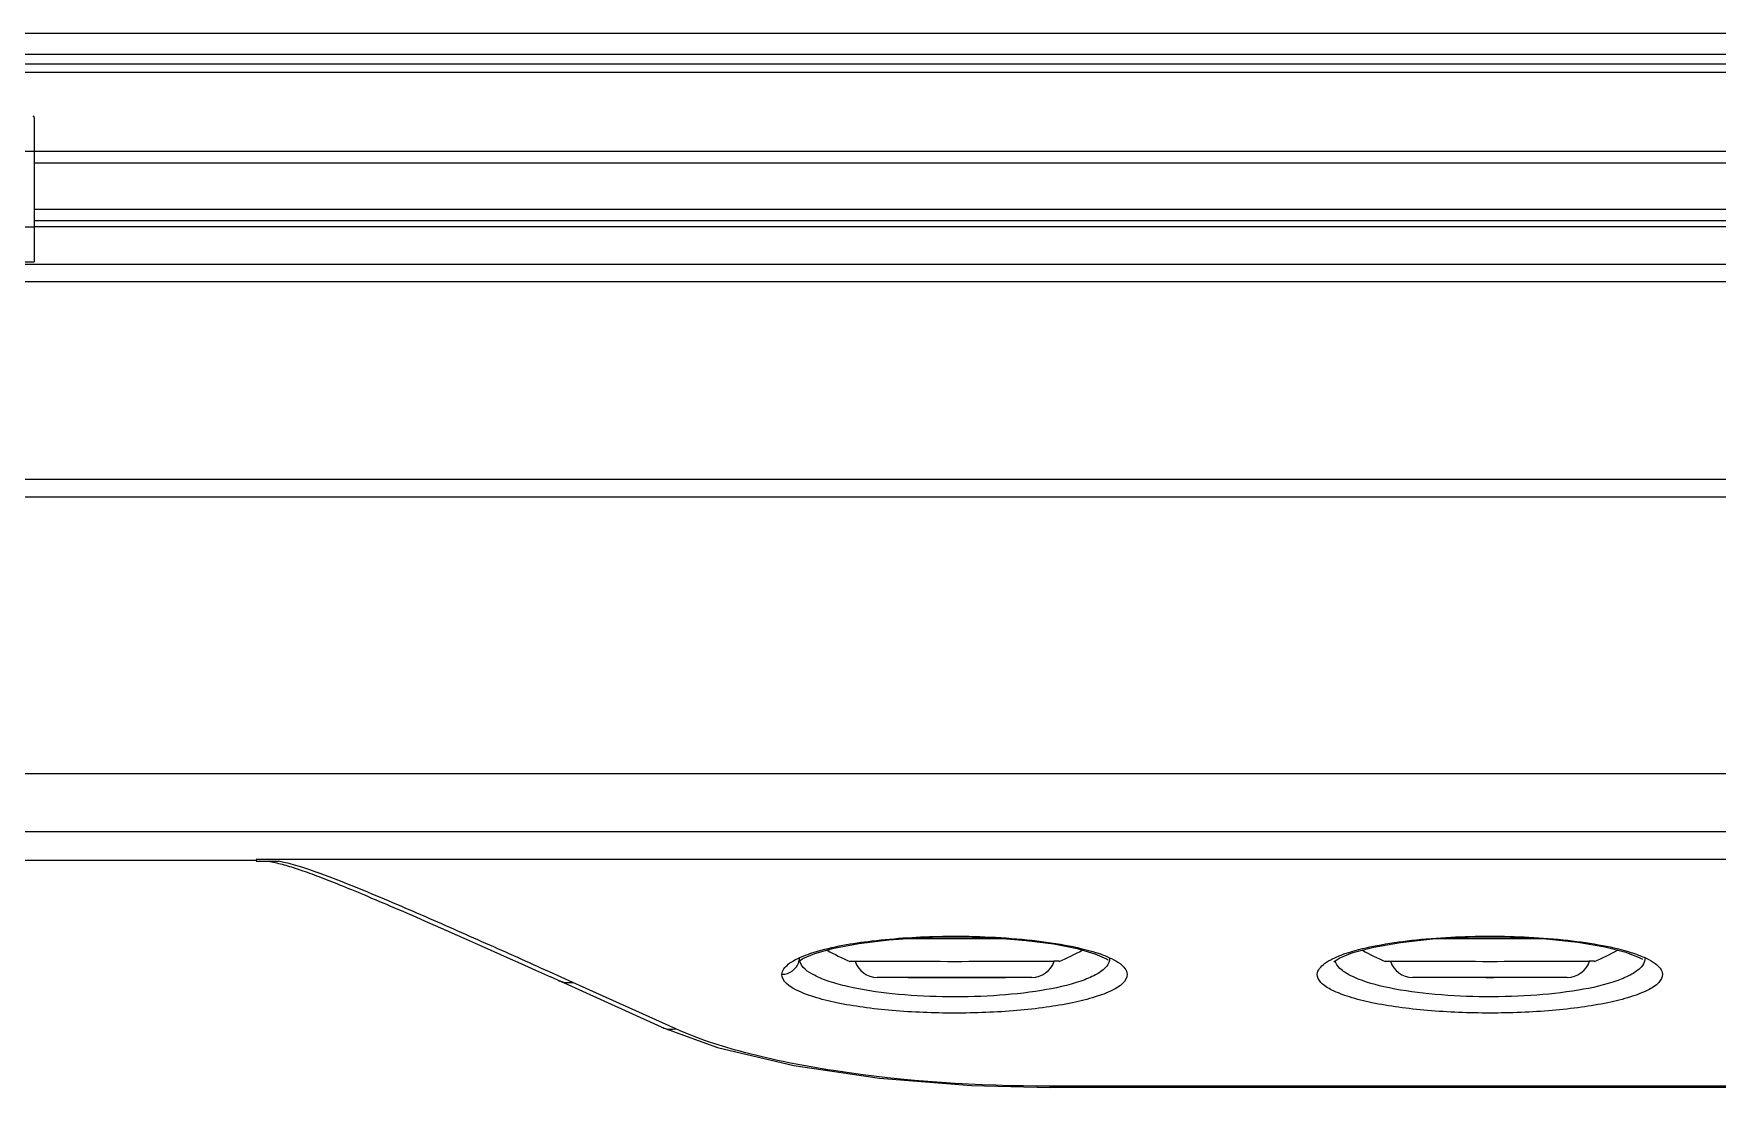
# Model space of a CAD drawing. Header units: millimetres. Extents: x -1319 to 3519, y -1539 to 2345.
# Drawn here: x 295.5 to 440.2, y -1500.9 to -1410.3 of the extents above; entities that cross this region are included whole.
import ezdxf

# ---------------------------------------------------------------- set-up
doc = ezdxf.new("R2010")
doc.units = ezdxf.units.MM
doc.header["$LTSCALE"] = 65.395
doc.layers.get('0').update_dxf_attribs({"linetype": 'CONTINUOUS'})

msp = doc.modelspace()

# ---------------------------------------------------------------- linework, layer by layer
at = {"linetype": 'Continuous'}
for p, q in [((1047.16, -1410.34), (228.36, -1410.34)), ((1047.16, -1412.14), (228.36, -1412.14)), ((255.66, -1412.94), (981.66, -1412.94)), ((254.95, -1413.64), (964.23, -1413.64)), ((295.56, -1417.55), (295.56, -1429.94)), ((263.01, -1420.44), (295.56, -1420.44)), ((295.56, -1420.44), (961.6, -1420.44)), ((295.56, -1421.44), (961.6, -1421.44)), ((961.6, -1425.44), (295.56, -1425.44)), ((990.56, -1426.44), (295.56, -1426.44)), ((263.21, -1426.94), (295.56, -1426.94)), ((961.6, -1426.94), (295.56, -1426.94)), ((240.97, -1430.14), (999.16, -1430.14)), ((263.83, -1429.94), (295.56, -1429.94)), ((241.06, -1431.64), (999.06, -1431.64)), ((241.06, -1448.64), (999.06, -1448.64)), ((241.06, -1450.14), (999.06, -1450.14)), ((998.56, -1473.94), (241.56, -1473.94)), ((998.56, -1478.94), (241.56, -1478.94)), ((314.66, -1481.41), (191.2, -1481.41)), ((922.66, -1481.31), (314.66, -1481.31)), ((314.66, -1481.31), (314.66, -1481.46)), ((314.66, -1481.46), (316.57, -1481.46)), ((327.62, -1485.92), (328.38, -1486.25)), ((328.38, -1486.25), (329.18, -1486.61)), ((329.18, -1486.61), (330.04, -1486.98)), ((330.04, -1486.98), (330.96, -1487.39)), ((330.96, -1487.39), (331.92, -1487.81)), ((331.92, -1487.81), (332.94, -1488.26)), ((332.94, -1488.26), (333.99, -1488.73)), ((379.39, -1488.14), (369.93, -1488.14)), ((373.61, -1487.91), (373.64, -1487.96)), ((425.59, -1488.14), (415.71, -1488.14)), ((420.68, -1487.95), (420.68, -1487.9)), ((333.99, -1488.73), (335.08, -1489.22)), ((335.08, -1489.22), (336.22, -1489.73)), ((336.22, -1489.73), (337.4, -1490.26)), ((365.66, -1490.06), (365.69, -1490.06)), ((383.63, -1490.06), (383.66, -1490.06)), ((411.66, -1490.06), (411.69, -1490.06)), ((429.63, -1490.06), (429.66, -1490.06)), ((337.4, -1490.26), (338.64, -1490.82)), ((338.64, -1490.82), (339.94, -1491.4)), ((341.85, -1491.87), (339.85, -1490.97)), ((349.49, -1495.71), (339.94, -1491.4)), ((381.31, -1491.44), (368.01, -1491.44)), ((370.66, -1491.44), (379.05, -1491.44)), ((427.31, -1491.44), (414.01, -1491.44)), ((420.31, -1491.44), (421.01, -1491.44)), ((350.72, -1495.87), (341.85, -1491.87)), ((461.55, -1500.79), (382.88, -1500.79)), ((382.88, -1500.89), (382.88, -1500.79)), ((461.56, -1500.89), (382.88, -1500.89))]:
    msp.add_line(p, q, dxfattribs=at)
for points in [[(315.72, -1481.46), (315.84, -1481.48), (315.99, -1481.51), (316.13, -1481.54), (316.28, -1481.57), (316.43, -1481.6), (316.58, -1481.64), (316.73, -1481.68)], [(316.73, -1481.68), (316.88, -1481.72), (317.04, -1481.76), (317.2, -1481.81), (317.35, -1481.85)], [(317.35, -1481.85), (317.51, -1481.9), (317.67, -1481.95), (317.83, -1482), (317.99, -1482.05), (318.16, -1482.11), (318.33, -1482.17), (318.5, -1482.22)], [(318.5, -1482.22), (318.67, -1482.28), (318.85, -1482.35), (319.04, -1482.41), (319.23, -1482.48), (319.42, -1482.55), (319.62, -1482.62), (319.82, -1482.7), (320.02, -1482.78), (320.23, -1482.86), (320.45, -1482.94), (320.67, -1483.02), (320.89, -1483.11), (321.11, -1483.2), (321.34, -1483.29), (321.58, -1483.38), (321.82, -1483.48), (322.07, -1483.58), (322.32, -1483.68), (322.58, -1483.79), (322.85, -1483.9), (323.12, -1484.01), (323.4, -1484.12), (323.68, -1484.24), (323.97, -1484.36), (324.27, -1484.49), (324.57, -1484.62), (324.88, -1484.75), (325.2, -1484.88), (325.52, -1485.02), (325.86, -1485.16), (326.19, -1485.31), (326.54, -1485.46), (326.89, -1485.61), (327.25, -1485.76), (327.62, -1485.92)], [(361.62, -1489.83), (362.66, -1489.38), (364.3, -1488.92), (366.44, -1488.52), (369.01, -1488.21), (371.89, -1488.01), (373.64, -1487.96)], [(373.64, -1487.96), (375.21, -1487.95), (378.13, -1488.05), (380.82, -1488.26), (383.2, -1488.57), (385.19, -1488.96), (386.72, -1489.41), (387.71, -1489.84), (387.87, -1489.93)], [(407.24, -1490.1), (407.24, -1490.1), (407.72, -1489.78), (408.89, -1489.31), (410.68, -1488.84), (412.99, -1488.44), (415.73, -1488.14), (418.78, -1487.98), (420.68, -1487.95)], [(420.68, -1487.95), (422.44, -1487.98), (425.49, -1488.13), (428.23, -1488.42), (430.55, -1488.82), (432.35, -1489.28), (433.55, -1489.76), (433.78, -1489.88)], [(361.24, -1490.09), (361.23, -1490.1), (361.62, -1489.83)], [(349.48, -1495.71), (354.29, -1497.46), (360.86, -1499.02), (368.22, -1500.1), (376.11, -1500.72), (382.88, -1500.89)]]:
    msp.add_lwpolyline(points, dxfattribs=at)
for centre, radius, start, end in [((373.47, -1471.65), 20, 240.7633, 247.0218), ((366.66, -1543.94), 53.88, 90.5814, 91.0378), ((368.01, -1489.44), 2, 197.8768, 270), ((381.31, -1489.44), 2, 270, 342.1233), ((382.49, -1555.7), 65.65, 89.0031, 89.3778), ((375.85, -1471.65), 20, 292.9782, 299.254), ((382.85, -1501.82), 13.12, 70.6453, 72.2125), ((412.44, -1501.69), 12.99, 107.7743, 109.4199), ((419.47, -1471.65), 20, 240.7791, 247.0218), ((412.66, -1543.94), 53.88, 90.5814, 91.0378), ((414.01, -1489.44), 2, 197.8768, 270), ((427.31, -1489.44), 2, 270, 342.1233), ((428.49, -1555.7), 65.65, 89.0031, 89.3778), ((421.85, -1471.65), 20, 292.9782, 299.2236), ((428.87, -1501.73), 13.03, 70.6446, 72.2225), ((350.34, -1493.81), 2.09, 245.6808, 251.6431)]:
    msp.add_arc(centre, radius, start, end, dxfattribs=at)
for points, knots in [([(295.56, -1417.55), (295.56, -1417.53), (295.56, -1417.51), (295.55, -1417.47), (295.53, -1417.45), (295.51, -1417.44), (295.5, -1417.44)], [0, 0, 0, 0, 0.336659, 0.591295, 0.793742, 1, 1, 1, 1]), ([(339.85, -1490.97), (338.03, -1490.15), (334.38, -1488.51), (328.83, -1486.07), (324.09, -1484.03), (320.01, -1482.44), (317.79, -1481.7), (316.57, -1481.46)], [0, 0, 0, 0, 0.237425, 0.477061, 0.722444, 0.851748, 1, 1, 1, 1]), ([(362.59, -1489.28), (364.2, -1488.78), (367.9, -1488.17), (371.61, -1487.94), (373.63, -1487.91)], [0, 0, 0, 0, 0.45447, 1, 1, 1, 1]), ([(373.63, -1487.91), (376.06, -1487.87), (379.59, -1488), (384, -1488.59), (385.98, -1489.04), (386.86, -1489.32)], [0, 0, 0, 0, 0.545549, 0.791926, 1, 1, 1, 1]), ([(408.48, -1489.32), (409.29, -1489.05), (411.1, -1488.63), (415.16, -1488.05), (418.41, -1487.9), (420.65, -1487.9)], [0, 0, 0, 0, 0.208309, 0.453478, 1, 1, 1, 1]), ([(420.65, -1487.9), (422.89, -1487.9), (426.15, -1488.05), (430.21, -1488.63), (432.03, -1489.05), (432.84, -1489.32)], [0, 0, 0, 0, 0.546518, 0.791704, 1, 1, 1, 1]), ([(359.83, -1491.17), (359.84, -1490.84), (360.28, -1490.32), (361.04, -1489.87), (361.56, -1489.64), (361.86, -1489.53)], [0, 0, 0, 0, 0.375702, 0.654693, 1, 1, 1, 1]), ([(359.83, -1491.17), (360.15, -1491.17), (360.8, -1490.97), (361.19, -1490.41), (361.28, -1490.11)], [0, 0, 0, 0, 0.504941, 1, 1, 1, 1]), ([(387.61, -1490.62), (387.37, -1490.87), (386.69, -1491.31), (384.87, -1492.04), (381.92, -1492.67), (377.93, -1493.08), (373.65, -1493.16), (369.44, -1492.93), (366.2, -1492.44), (363.95, -1491.84), (362.51, -1491.27), (361.48, -1490.59), (361.35, -1490.01)], [0, 0, 0, 0, 0.037771, 0.087263, 0.214332, 0.365269, 0.525613, 0.68319, 0.824785, 0.884969, 0.935118, 1, 1, 1, 1]), ([(366.12, -1490.05), (366.62, -1490.05), (367.83, -1490.05), (370.68, -1490.05), (374.66, -1490.07), (378.64, -1490.05), (381.49, -1490.05), (382.7, -1490.05), (383.2, -1490.05)], [0, 0, 0, 0, 0.088531, 0.212156, 0.499999, 0.787842, 0.911468, 1, 1, 1, 1]), ([(387.2, -1489.43), (387.53, -1489.55), (388.11, -1489.79), (388.96, -1490.25), (389.48, -1490.81), (389.49, -1491.17)], [0, 0, 0, 0, 0.348911, 0.630015, 1, 1, 1, 1]), ([(387.99, -1489.78), (387.99, -1489.85), (387.97, -1490.17), (387.78, -1490.45), (387.61, -1490.62)], [0, 0, 0, 0, 0.226924, 1, 1, 1, 1]), ([(405.83, -1491.17), (405.84, -1490.81), (406.37, -1490.25), (407.21, -1489.79), (407.8, -1489.55), (408.12, -1489.43)], [0, 0, 0, 0, 0.371204, 0.651972, 1, 1, 1, 1]), ([(433.66, -1490.55), (433.43, -1490.8), (432.78, -1491.25), (430.99, -1492.01), (428.06, -1492.64), (424.08, -1493.06), (419.77, -1493.16), (415.55, -1492.92), (411.82, -1492.39), (409.21, -1491.63), (407.82, -1490.79), (407.42, -1490.27), (407.36, -1490.02)], [0, 0, 0, 0, 0.036729, 0.085065, 0.210874, 0.361486, 0.521954, 0.67996, 0.8225, 0.933084, 0.971947, 1, 1, 1, 1]), ([(412.12, -1490.05), (412.62, -1490.05), (413.83, -1490.05), (416.68, -1490.05), (420.66, -1490.07), (424.64, -1490.05), (427.49, -1490.05), (428.7, -1490.05), (429.2, -1490.05)], [0, 0, 0, 0, 0.088531, 0.212156, 0.499999, 0.787842, 0.911468, 1, 1, 1, 1]), ([(433.18, -1489.43), (433.51, -1489.54), (434.1, -1489.78), (434.95, -1490.25), (435.48, -1490.8), (435.49, -1491.17)], [0, 0, 0, 0, 0.348196, 0.62906, 1, 1, 1, 1]), ([(433.99, -1489.78), (433.99, -1489.84), (433.97, -1490.13), (433.81, -1490.39), (433.66, -1490.55)], [0, 0, 0, 0, 0.230084, 1, 1, 1, 1]), ([(389.49, -1491.17), (389.51, -1491.79), (388.26, -1492.61), (386.65, -1493.18), (384.69, -1493.67), (382.46, -1494.04), (379.08, -1494.41), (374.66, -1494.58), (370.24, -1494.41), (366.86, -1494.04), (364.63, -1493.67), (362.67, -1493.18), (361.06, -1492.61), (359.81, -1491.79), (359.83, -1491.17)], [0, 0, 0, 0, 0.059091, 0.110614, 0.174674, 0.248219, 0.328606, 0.499996, 0.671393, 0.751781, 0.825316, 0.889386, 0.940918, 1, 1, 1, 1]), ([(435.49, -1491.17), (435.5, -1491.43), (435.13, -1492.05), (434.11, -1492.63), (432.62, -1493.2), (430.7, -1493.66), (428.45, -1494.04), (425.08, -1494.4), (420.66, -1494.58), (416.24, -1494.4), (412.87, -1494.04), (410.62, -1493.66), (408.7, -1493.2), (407.21, -1492.63), (406.19, -1492.05), (405.82, -1491.43), (405.83, -1491.17)], [0, 0, 0, 0, 0.024385, 0.061181, 0.112301, 0.175918, 0.249271, 0.329355, 0.499995, 0.670642, 0.750727, 0.824068, 0.887689, 0.938819, 0.975612, 1, 1, 1, 1]), ([(382.88, -1500.79), (376.65, -1500.79), (367.79, -1500.24), (357.09, -1498.16), (352.61, -1496.73), (350.72, -1495.87)], [0, 0, 0, 0, 0.570985, 0.810008, 1, 1, 1, 1])]:
    msp.add_open_spline(points, degree=3, knots=knots, dxfattribs=at)
for points in [[(361.28, -1490.11), (361.31, -1490.01), (361.32, -1489.9), (361.33, -1489.8)], [(361.86, -1489.53), (362.1, -1489.44), (362.34, -1489.35), (362.59, -1489.28)], [(340.61, -1491.7), (340.99, -1491.87), (341.44, -1491.93), (341.85, -1491.87)], [(349.69, -1495.79), (350.02, -1495.9), (350.38, -1495.92), (350.72, -1495.87)]]:
    msp.add_open_spline(points, degree=3, dxfattribs=at)

doc.saveas('drawing.dxf')
